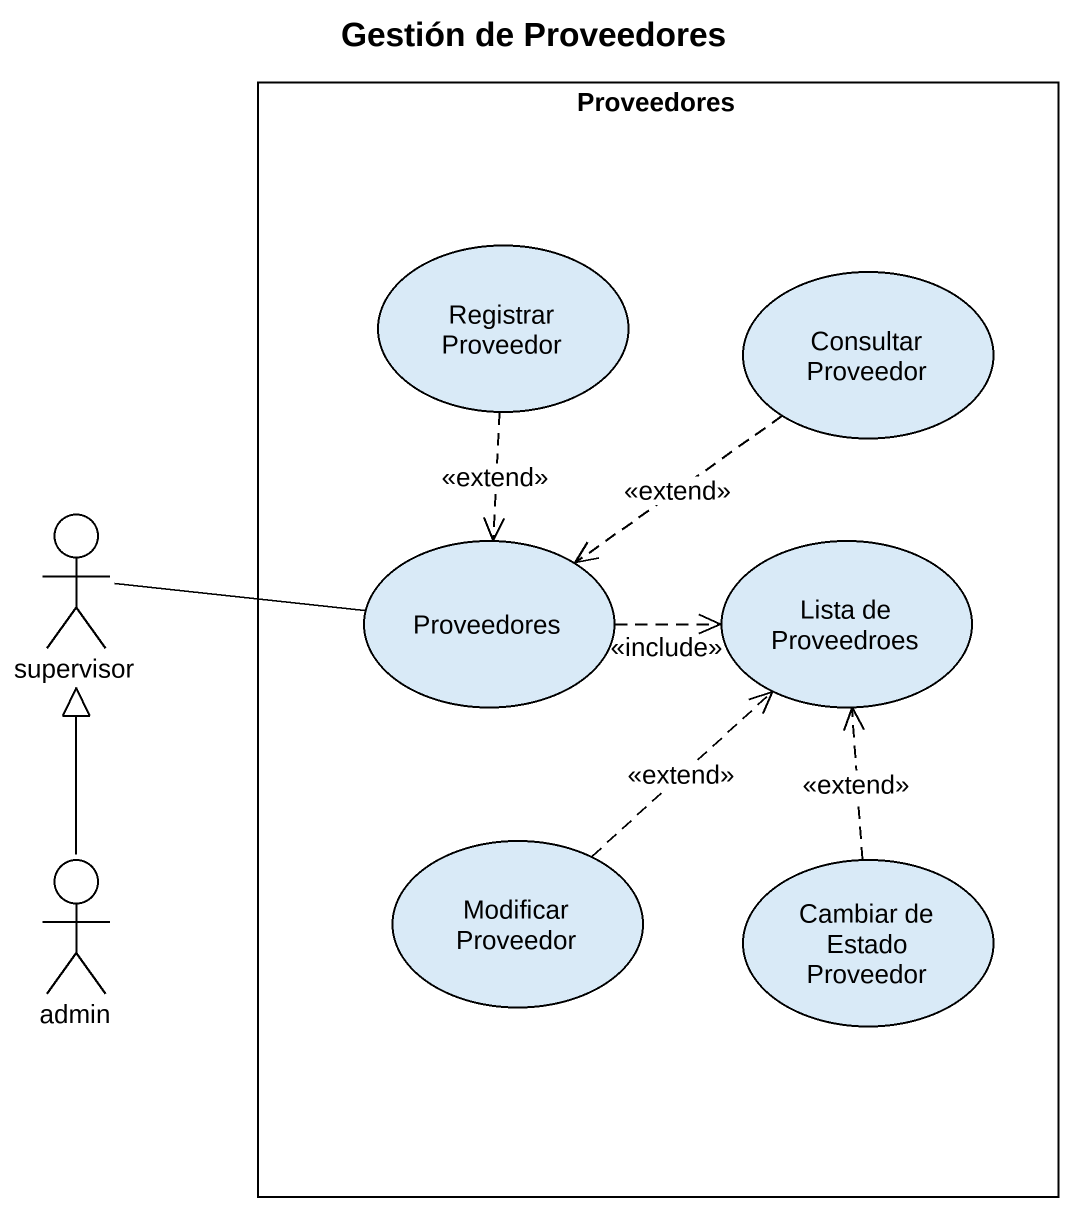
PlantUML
@startuml
title Gestión de Proveedores
rectangle Proveedores {
  usecase "Registrar Proveedor" as Registrar_Proveedor
  usecase "Consultar Proveedor" as Consultar_Proveedor
  usecase "Proveedores" as Proveedores_2
  usecase "Lista de Proveedroes" as Lista_de_Proveedroes
  usecase "Modificar Proveedor" as Modificar_Proveedor
  usecase "Cambiar de Estado Proveedor" as Cambiar_de_Estado_Proveedor
}
actor supervisor
actor admin
Registrar_Proveedor ..> Proveedores_2 : <<extend>>
Consultar_Proveedor ..> Proveedores_2 : <<extend>>
Proveedores_2 -left- supervisor
Proveedores_2 .right.> Lista_de_Proveedroes : <<include>>
admin -up-|> supervisor
Modificar_Proveedor .up.> Lista_de_Proveedroes : <<extend>>
Cambiar_de_Estado_Proveedor .up.> Lista_de_Proveedroes : <<extend>>
@enduml
